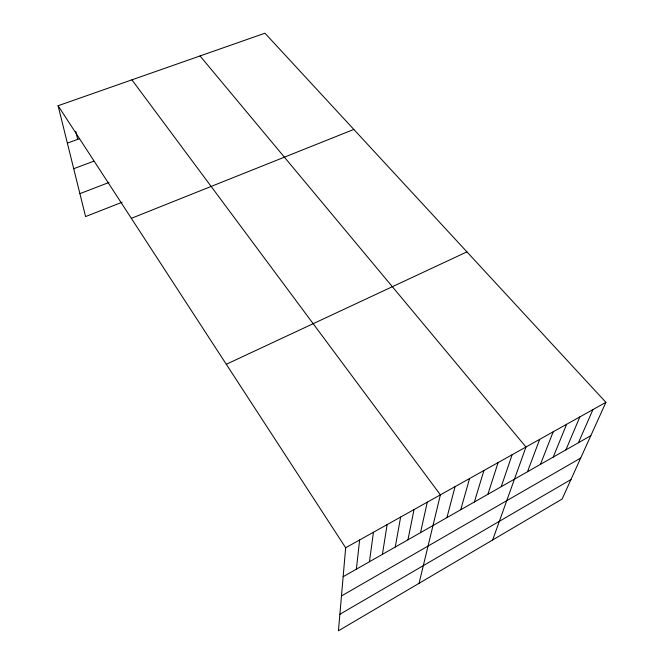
<?xml version="1.0" encoding="UTF-8"?>
<svg xmlns="http://www.w3.org/2000/svg" width="664" height="664" viewBox="0 0 664 664"><rect width="100%" height="100%" fill="white"/><g stroke="black" fill="none" stroke-linecap="round" stroke-linejoin="round"><path stroke-width="1" d="M58.092 105.725L345.662 547.775L338.449 630.8L562.134 499.037L605.908 402.334L264.944 33.2L58.092 105.725L85.581 216.572L122.143 202.221M356.369 569.173L359.631 539.973M369.458 561.719L373.442 532.246M382.422 554.34L387.12 524.61M395.246 547.036L400.649 517.048M407.953 539.807L414.029 509.57M420.528 532.644L427.276 502.167M419.059 583.316L440.39 494.838L131.904 79.846M446.938 517.613L455.064 486.637M460.733 509.753L469.572 478.528M474.386 501.976L483.915 470.51M487.882 494.29L498.1 462.592M501.237 486.687L512.11 454.757M492.671 539.948L525.971 447.013L200.03 55.959M527.515 471.722L539.666 439.361M540.446 464.36L553.212 431.783M553.236 457.081L566.608 424.304M565.894 449.877L579.855 416.901M578.419 442.739L592.952 409.58M339.885 614.283L570.957 479.557M341.479 595.948L580.685 458.069M343.147 576.709L590.811 435.684M345.662 547.775L605.908 402.334M226.283 364.279L466.933 251.88M131.347 218.332L353.829 129.422M79.896 193.647L108.904 182.509M73.712 168.706L93.699 161.227M67.363 143.125L79.564 138.676M75.837 131.48L77.696 139.357"/></g></svg>
